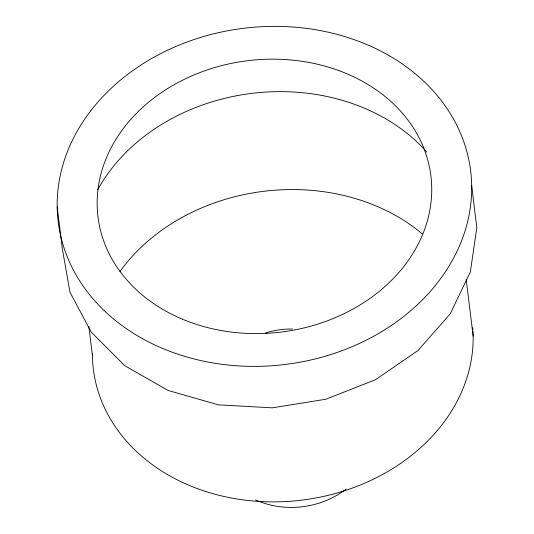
<?xml version="1.0" encoding="UTF-8"?>
<svg xmlns="http://www.w3.org/2000/svg" width="534" height="534" viewBox="0 0 534 534"><rect width="100%" height="100%" fill="white"/><g stroke="black" fill="none" stroke-linecap="round" stroke-linejoin="round"><path stroke-width="0.8" d="M471.696 185.885A207.793 169.378 -7 0 1 162.963 348.575A207.793 169.378 -7 0 1 158.651 54.668A207.793 169.378 -7 0 1 471.696 185.885L476.822 227.671L470.354 271.926L450.242 313.845L417.875 350.611L375.429 379.741L325.773 399.258L272.253 407.836L218.493 404.852L168.177 390.481L124.769 365.69L91.267 332.168L69.967 292.238L62.304 248.657L57.178 206.872M466.182 279.289L473.157 336.06M88.851 326.568L92.389 355.364M265.345 333.062A67.544 55.062 -7 0 1 292.625 329.037M472.764 327.796A190.878 155.588 -7 0 1 472.884 329.451M472.984 331.107A190.878 155.588 -7 0 1 287.118 501.473A190.878 155.588 -7 0 1 92.375 353.748M119.95 271.499A190.878 155.588 -7 0 1 422.247 233.852M97.762 189.69A190.878 155.588 -7 0 1 253.757 93.143A190.878 155.588 -7 0 1 426.833 152.11M346.172 488.964A76.002 61.951 -7 0 1 255.552 499.884M182.601 319.252A167.716 136.711 -7 0 0 431.719 187.841A167.716 136.711 -7 0 0 178.983 82.036A167.716 136.711 -7 0 0 182.601 319.252"/></g></svg>
